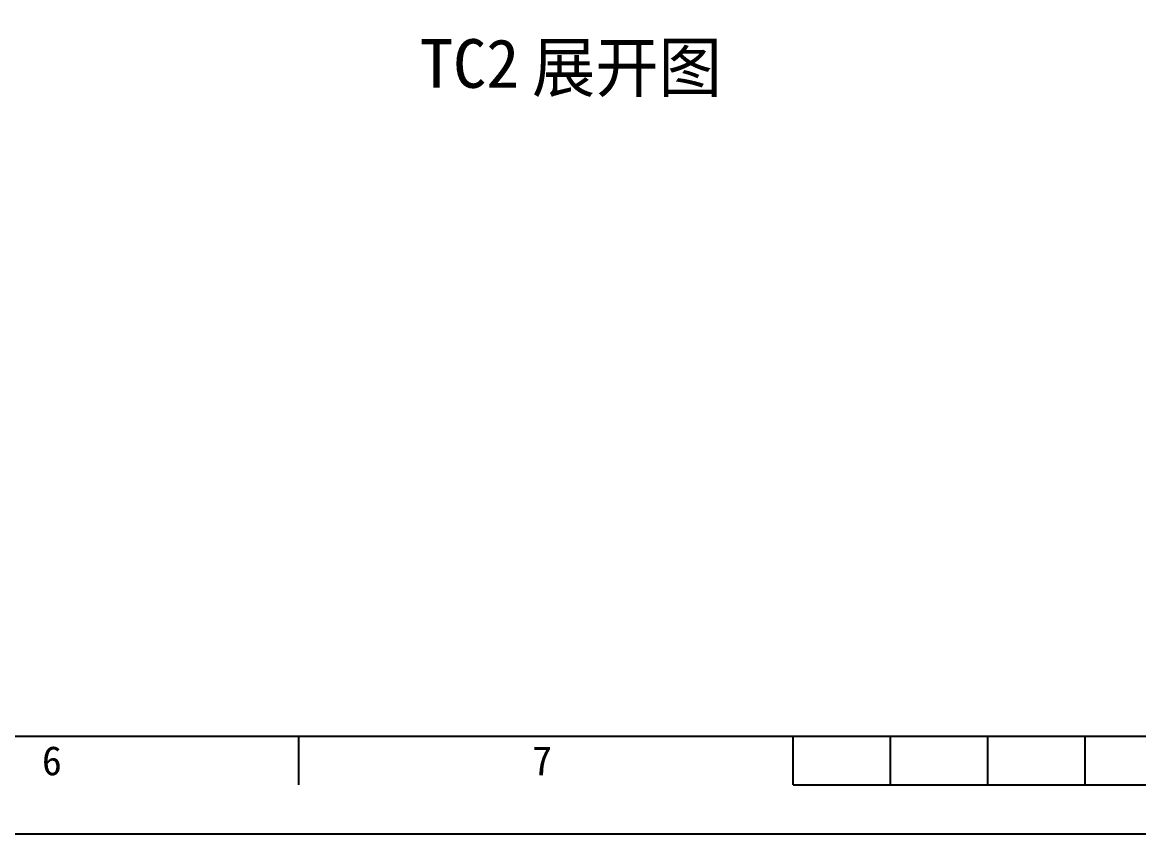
# Model space of a CAD drawing. Header units: metres. Extents: x 46426 to 130526, y 61608 to 121008.
# Drawn here: x 76309 to 87777, y 61608 to 69942 of the extents above; entities that cross this region are included whole.
import ezdxf

# ---------------------------------------------------------------- set-up
doc = ezdxf.new("R2010")
doc.units = ezdxf.units.M
for name, color, linetype in [('MC_NAME', 7, 'Continuous'), ('TEXT2', 7, 'Continuous'), ('TK', 7, 'Continuous')]:
    doc.layers.add(name, color=color, linetype=linetype)

# ---------------------------------------------------------------- blocks, each defined once
blk = doc.blocks.new('TK-A1')
at = {"layer": 'TK'}
for p, q in [((327.25, 5), (327.25, 10)), ((378, 5), (378, 10)), ((388, 5), (388, 10)), ((398, 5), (398, 10)), ((408, 5), (408, 10)), ((378, 5), (478, 5)), ((0, 0), (841, 0))]:
    blk.add_line(p, q, dxfattribs=at)
blk.add_lwpolyline([(831, 584), (25, 584), (25, 10), (831, 10)], close=True, dxfattribs=at)
for s, p in [('6', (300.85, 6)), ('7', (351.22, 6))]:
    blk.add_text(s, height=3, dxfattribs=at).set_placement(p)

msp = doc.modelspace()

# ---------------------------------------------------------------- block references
at = {"xscale": 100, "yscale": 100, "zscale": 100}
msp.add_blockref('TK-A1', (46426, 61608), dxfattribs=at)

# ---------------------------------------------------------------- texts
at = {"layer": 'MC_NAME'}
msp.add_text('TC2', height=500, dxfattribs=at).set_placement((80393.84, 69269.1))
at = {"layer": 'TEXT2'}
msp.add_text('展开图', height=500, dxfattribs=at).set_placement((81544.75, 69230.57, 85.33))

doc.saveas('drawing.dxf')
